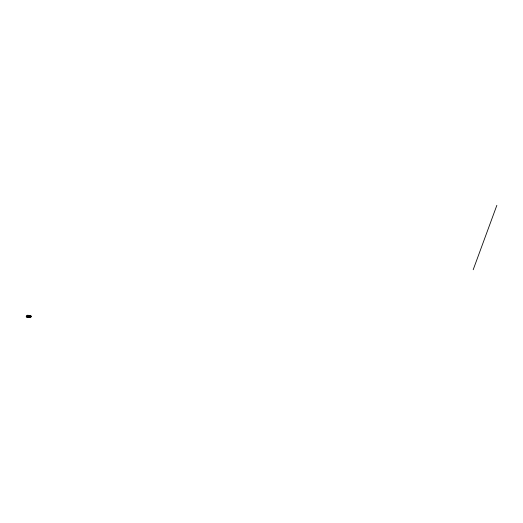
<?xml version="1.0" encoding="UTF-8"?>
<svg xmlns="http://www.w3.org/2000/svg" width="523" height="523" viewBox="0 0 523 523"><rect width="100%" height="100%" fill="white"/><g stroke="black" fill="none" stroke-linecap="round" stroke-linejoin="round"><path stroke-width="0.78" d="M29.125 316.722L28.719 317.311L27.529 317.108L27.601 316.761C29.02 317.369 32.609 316.794 29.445 316.644M29.589 316.16C25.424 315.31 29.68 316.317 28.386 315.67M28.052 315.474L29.706 315.578L28.164 315.84M28.203 316.193C27.477 315.702 27.157 317.435 27.431 316.291M27.817 316.389L29.497 316.474L27.444 316.546M27.497 317.101L27.608 316.775L26.392 316.918L26.595 315.912L26.32 316.925L30.687 317.664L30.922 316.624L30.007 316.964L30.824 316.644M28.778 316.958L28.706 317.311L30.576 317.298M30.197 316.134L30.04 316.062M29.517 316.408L29.386 317.003L28.634 316.722M26.49 316.376L27.869 316.369M28.843 316.977L27.399 316.526M27.274 315.846L30.896 316.526L31.06 315.794L27.608 315.212L27.444 315.944M27.294 316.5L29.517 316.644L29.144 316.467M27.523 315.885L27.66 315.467M28.719 316.304L28.706 316.742L27.745 316.108M27.726 316.343L28.458 316.474M27.941 315.572L28.641 315.663M28.052 315.912L28.19 315.356M28.353 316.448L29.53 316.467M28.843 315.519L29.249 315.735M28.942 316.193L30.883 316.252L27.941 315.905M28.876 316.683L28.987 316.703M29.288 315.853L30.811 316.441M29.719 315.722L29.386 315.598M29.268 316.748L29.543 317.448M29.569 316.225L29.804 315.944L29.275 315.905M29.785 316.578L30.537 316.814M29.752 317.186L30.687 317.082M27.458 316.507L27.778 316.546M28.072 315.546L30.903 316.252M29.393 317.422L26.183 316.605M30.517 317.618L30.877 316.631L26.379 315.885M473.184 269.744L496.85 205.336M30.112 316.552L30.504 316.611M29.327 315.676L29.922 315.755M30.569 317.232L30.059 317.324M27.373 316.709L30.667 317.069M27.569 315.696L28.739 315.885M26.51 316.376L28.556 316.592M27.333 316.709L29.837 317.075M27.935 316.559L28.53 316.657M30.079 317.121L30.622 317.271L30.079 317.121"/></g></svg>
